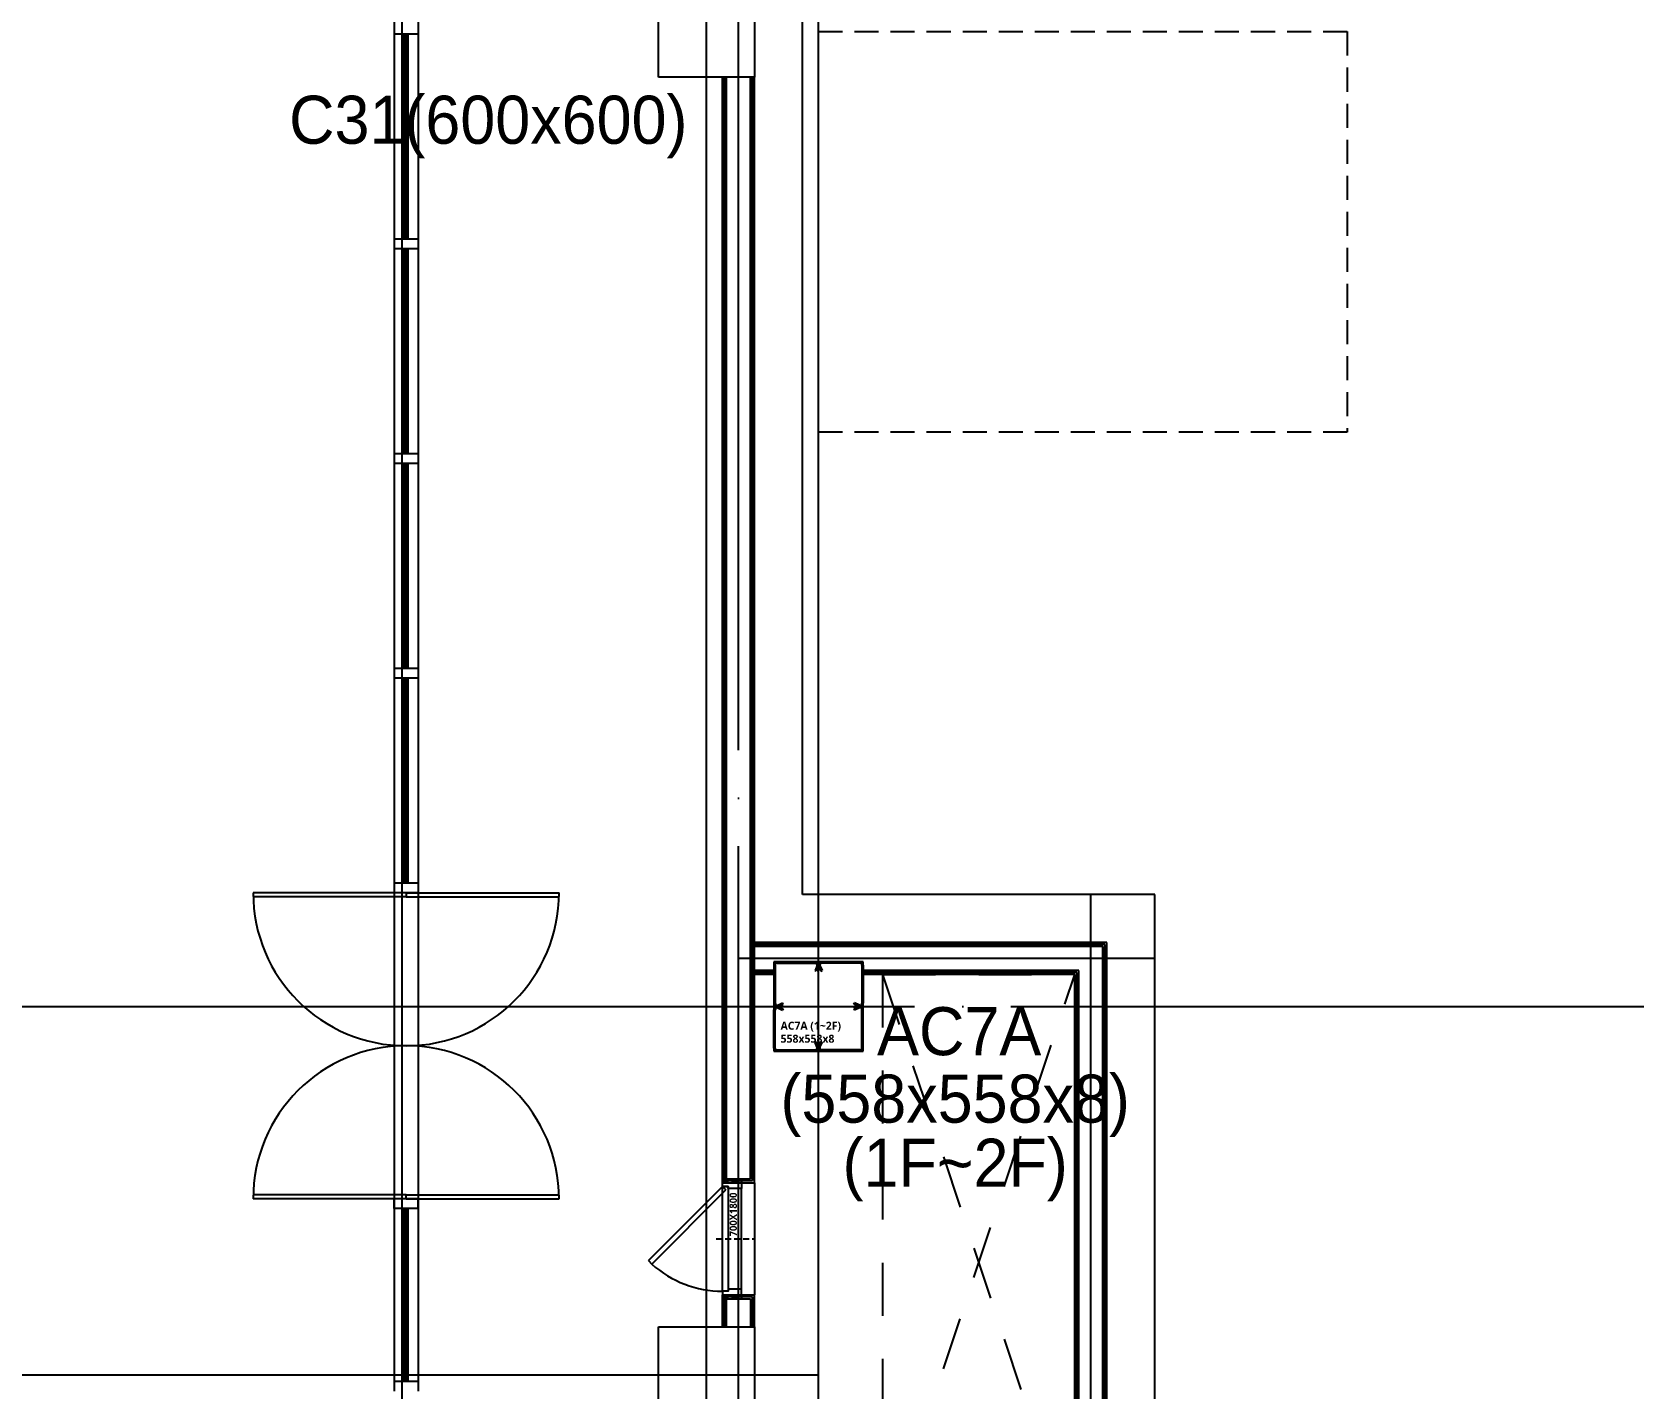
# Model space of a CAD drawing. Header units: millimetres. Extents: x -47382 to 204618, y -51045 to 127155.
# Drawn here: x 31089 to 41091, y 26984 to 35453 of the extents above; entities that cross this region are included whole.
import ezdxf
from ezdxf.enums import TextEntityAlignment as Align

# ---------------------------------------------------------------- set-up
doc = ezdxf.new("R2010")
doc.units = ezdxf.units.MM
doc.header["$LTSCALE"] = 300
doc.header["$MEASUREMENT"] = 0
for name, pattern in [('CEN', [62, 60, -1, 0, -1]), ('DASHED', [0.75, 0.5, -0.25]), ('HID', [2, 1.1, -0.9]), ('HIDDEN2', [0.1875, 0.125, -0.0625])]:
    doc.linetypes.add(name, pattern=pattern)
doc.layers.get('0').update_dxf_attribs({"linetype": 'CONTINUOUS'})
doc.layers.get('Defpoints').update_dxf_attribs({"color": 153, "linetype": 'CONTINUOUS'})
doc.layers.add('A-ANNO-NPLT', color=129, linetype='CONTINUOUS', plot=False)
doc.layers.add('Defpoint', color=161, linetype='CONTINUOUS', plot=False)
for name, color, linetype in [('A-CEN', 1, 'CEN'), ('A-DOOR', 4, 'CONTINUOUS'), ('A-DOOR-JAMB', 4, 'CONTINUOUS'), ('A-DOOR-SILL', 8, 'CONTINUOUS'), ('A-DOOR-SWING', 8, 'CONTINUOUS'), ('A-FLOR-FLIN-TYP2', 8, 'CONTINUOUS'), ('A-PS-HID', 5, 'HID'), ('A-ST-AXIS-CEN', 252, 'CEN'), ('A-ST-COL', 2, 'CONTINUOUS'), ('A-WALL-DRY1', 7, 'CONTINUOUS'), ('A-WIN', 4, 'CONTINUOUS'), ('Bound', 9, 'CONTINUOUS'), ('지게차충전대', 7, 'DASHED'), ('충돌방지대 IN', 4, 'CONTINUOUS')]:
    doc.layers.add(name, color=color, linetype=linetype)
doc.styles.add('SH_대대리576', font='NanumGothicBold.ttf')
doc.styles.add('SHP-나눔bo', font='')
doc.styles.add('돋움', font='')
doc.styles.get('SHP-나눔bo').set_extended_font_data('NanumGothic', bold=True)
doc.styles.get('돋움').set_extended_font_data('Dotum')

# ---------------------------------------------------------------- blocks, each defined once
blk = doc.blocks.new('A$C1171637A')
at = {"layer": 'A-DOOR'}
for p, q in [((880, 2030, -103000), (880, 1970, -103000)), ((1030, 2030, -103000), (880, 2030, -103000)), ((1030, 2030, -103000), (1030, 1970, -103000)), ((955, 1970, -103000), (0, 1970, -103000)), ((955, 1945, -103000), (0, 1945, -103000)), ((1030, 1970, -103000), (880, 1970, -103000)), ((955, 1970, -103000), (1910, 1970, -103000)), ((955, 1970, -103000), (955, 1945, -103000)), ((955, 1945, -103000), (1910, 1945, -103000)), ((955, 85, -103000), (0, 85, -103000)), ((955, 60, -103000), (0, 60, -103000)), ((880, 0, -103000), (880, 60, -103000)), ((1030, 60, -103000), (880, 60, -103000)), ((1030, 0, -103000), (880, 0, -103000)), ((955, 85, -103000), (1910, 85, -103000)), ((955, 60, -103000), (955, 85, -103000)), ((955, 60, -103000), (1910, 60, -103000)), ((1030, 0, -103000), (1030, 60, -103000))]:
    blk.add_line(p, q, dxfattribs=at)
at = {"layer": 'A-DOOR', "color": 8}
for centre, start, end in [((955, 1970, -103000), 180, 270), ((955, 1970, -103000), 270, 0), ((955, 60, -103000), 90, 180), ((955, 60, -103000), 0, 90)]:
    blk.add_arc(centre, 955, start, end, dxfattribs=at)
blk = doc.blocks.new('A$Ce0defec1')
at = {"layer": 'A-ANNO-NPLT', "linetype": 'HIDDEN2'}
for p, q in [((-120, 720), (-120, 700)), ((-120, 720), (0, 720)), ((-120, 710), (0, 710)), ((-110, 720), (-110, 700)), ((-20, 720), (-20, 700)), ((0, 720), (0, 700)), ((-120, 700), (0, 700)), ((-160, 350), (78, 350)), ((-120, 0), (-120, -20)), ((-120, 0), (0, 0)), ((-110, 0), (-110, -20)), ((-20, 0), (-20, -20)), ((0, 0), (0, -20)), ((-120, -10), (0, -10)), ((-120, -20), (0, -20))]:
    blk.add_line(p, q, dxfattribs=at)
at = {"layer": 'A-ANNO-NPLT', "linetype": 'ByBlock'}
blk.add_lwpolyline([(-120, 677), (-85, 677), (-85, 23), (-120, 23)], close=True, dxfattribs=at)
at = {"layer": 'A-DOOR', "linetype": 'ByBlock'}
for p, q in [((-582, 215), (-120, 677)), ((-561, 192), (-98, 655)), ((-120, 677), (-120, 700)), ((-120, 700), (0, 700)), ((-120, 677), (-98, 655)), ((-85, 677), (-120, 677)), ((-85, 665), (-85, 677)), ((0, 665), (-85, 665)), ((0, 700), (0, 665))]:
    blk.add_line(p, q, dxfattribs=at)
blk.add_lwpolyline([(-582, 215), (-561, 192)], dxfattribs=at)
at = {"layer": 'A-DOOR-JAMB'}
for p, q in [((-85, 23), (-120, 23)), ((-120, 23), (-120, 0)), ((-110, 0), (0, 0)), ((-85, 35), (-85, 23)), ((0, 35), (-85, 35)), ((0, 0), (0, 35))]:
    blk.add_line(p, q, dxfattribs=at)
at = {"layer": 'A-DOOR-SILL'}
blk.add_line((0, 18), (0, 665), dxfattribs=at)
at = {"layer": 'A-DOOR-SWING'}
blk.add_arc((-117, 691), 668, 228.3916, 269.7655, dxfattribs=at)
at = {"layer": 'A-ANNO-NPLT', "linetype": 'ByBlock', "style": 'SHP-나눔bo'}
blk.add_text('700X1800', height=45, rotation=90, dxfattribs=at).set_placement((-30, 502), align=Align.CENTER)
blk = doc.blocks.new('AC7A(1~2f)')
at = {"layer": 'A-ST-COL'}
for p, q in [((20, 558), (20, 319)), ((28, 558), (28, 319)), ((40, 578), (279, 578)), ((40, 570), (279, 570)), ((290, 554), (277, 523)), ((285, 520), (277, 523)), ((298, 551), (285, 520)), ((300, 551), (313, 520)), ((308, 554), (321, 523)), ((313, 520), (321, 523)), ((558, 578), (319, 578)), ((558, 570), (319, 570)), ((570, 558), (570, 319)), ((578, 558), (578, 319)), ((44, 308), (75, 321)), ((47, 300), (78, 313)), ((78, 313), (75, 321)), ((520, 313), (523, 321)), ((551, 300), (520, 313)), ((554, 308), (523, 321)), ((20, 40), (20, 279)), ((28, 40), (28, 279)), ((44, 290), (75, 277)), ((47, 298), (78, 285)), ((78, 285), (75, 277)), ((551, 298), (520, 285)), ((520, 285), (523, 277)), ((554, 290), (523, 277)), ((570, 40), (570, 279)), ((578, 40), (578, 279)), ((40, 28), (279, 28)), ((40, 20), (279, 20)), ((285, 78), (277, 75)), ((290, 44), (277, 75)), ((298, 47), (285, 78)), ((300, 47), (313, 78)), ((308, 44), (321, 75)), ((313, 78), (321, 75)), ((558, 28), (319, 28)), ((558, 20), (319, 20))]:
    blk.add_line(p, q, dxfattribs=at)
for centre, radius, start, end in [((40, 558), 20, 90, 180), ((40, 558), 12, 90, 180), ((279, 558), 20, 340, 90), ((279, 558), 12, 340, 90), ((319, 558), 20, 90, 200), ((319, 558), 12, 90, 200), ((558, 558), 20, 0, 90), ((558, 558), 12, 0, 90), ((40, 319), 20, 180, 290), ((40, 319), 12, 180, 290), ((558, 319), 20, 250, 0), ((558, 319), 12, 250, 0), ((40, 279), 20, 70, 180), ((40, 279), 12, 70, 180), ((558, 279), 20, 0, 110), ((558, 279), 12, 0, 110), ((40, 40), 20, 180, 270), ((40, 40), 12, 180, 270), ((279, 40), 20, 270, 20), ((279, 40), 12, 270, 20), ((319, 40), 20, 160, 270), ((319, 40), 12, 160, 270), ((558, 40), 20, 270, 0), ((558, 40), 12, 270, 0)]:
    blk.add_arc(centre, radius, start, end, dxfattribs=at)
at = {"layer": 'Bound', "color": 9, "linetype": 'Continuous'}
for p, q in [((578, 578), (20, 578)), ((20, 578), (20, 20)), ((578, 20), (578, 578)), ((20, 20), (578, 20))]:
    blk.add_line(p, q, dxfattribs=at)
at = {"layer": 'Defpoint'}
for p, q in [((299, 0), (299, 598)), ((0, 299), (598, 299))]:
    blk.add_line(p, q, dxfattribs=at)
at = {"layer": 'Defpoint', "linetype": 'Continuous', "style": 'SH_대대리576'}
for s, p in [('AC7A (1~2F)', (62, 179)), ('558x558x8', (62, 98))]:
    blk.add_text(s, height=50, dxfattribs=at).set_placement(p, align=Align.MIDDLE_LEFT)
blk = doc.blocks.new('ACT 지상1층구조평면도')
at = {"layer": 'A-ST-COL'}
for points in [[(82382, 86216), (82382, 86816), (82982, 86816), (82982, 86216), (82382, 86216)], [(82382, 78416), (82982, 78416), (82982, 77816), (82382, 77816), (82382, 78416)]]:
    blk.add_lwpolyline(points, dxfattribs=at)
blk.add_blockref('AC7A(1~2f)', (83083, 80117))

msp = doc.modelspace()

# ---------------------------------------------------------------- linework, layer by layer
at = {"layer": 'A-CEN'}
for p, q in [((35500, 12371), (35500, 52171)), ((33400, 22191), (33400, 44671)), ((37700, 17971), (37700, 30071)), ((38100, 29671), (35500, 29671))]:
    msp.add_line(p, q, dxfattribs=at)
at = {"layer": 'A-FLOR-FLIN-TYP2'}
msp.add_lwpolyline([(35600, 28271), (35600, 27571)], dxfattribs=at)
at = {"layer": 'A-PS-HID'}
for p, q in [((36400, 29571), (37600, 29571)), ((36400, 29571), (36400, 18771)), ((36400, 29571), (36400, 25971)), ((36400, 25971), (37600, 29571)), ((36400, 29571), (37600, 25971))]:
    msp.add_line(p, q, dxfattribs=at)
at = {"layer": 'A-ST-AXIS-CEN'}
for p, q in [((35300, 0), (35300, 99371)), ((36000, 0), (36000, 99371)), ((0, 29371), (142000, 29371)), ((36000, 27071), (0, 27071))]:
    msp.add_line(p, q, dxfattribs=at)
at = {"layer": 'A-WALL-DRY1'}
for p, q in [((35400, 28271), (35400, 35171)), ((35412, 28284), (35412, 35171)), ((35425, 28296), (35425, 35171)), ((35575, 28296), (35575, 35171)), ((35587, 28284), (35587, 35171)), ((35600, 28271), (35600, 35171)), ((37800, 29771), (35600, 29771)), ((37787, 29759), (35600, 29759)), ((37775, 29746), (35600, 29746)), ((37775, 17971), (37775, 29746)), ((37787, 17971), (37787, 29759)), ((37800, 17971), (37800, 29771)), ((35721, 29596), (35600, 29596)), ((35721, 29584), (35600, 29584)), ((35721, 29571), (35600, 29571)), ((37625, 29596), (36279, 29596)), ((37612, 29584), (36279, 29584)), ((37600, 29571), (36279, 29571)), ((37600, 17971), (37600, 29571)), ((37612, 17971), (37612, 29584)), ((37625, 17971), (37625, 29596)), ((35600, 28271), (35600, 28971)), ((35400, 28271), (35600, 28271)), ((35412, 28284), (35587, 28284)), ((35425, 28296), (35575, 28296)), ((35400, 27571), (35600, 27571)), ((35400, 27371), (35400, 27571)), ((35587, 27559), (35412, 27559)), ((35412, 27371), (35412, 27559)), ((35425, 27371), (35425, 27546)), ((35425, 27546), (35575, 27546)), ((35575, 27546), (35575, 27371)), ((35587, 27371), (35587, 27559)), ((35600, 27371), (35600, 27571))]:
    msp.add_line(p, q, dxfattribs=at)
at = {"layer": 'A-WIN'}
for p, q in [((33350, 40801), (33350, 26971)), ((33500, 40801), (33500, 26971)), ((33500, 35441), (33350, 35441)), ((33413, 34161), (33413, 35441)), ((33425, 34161), (33425, 35441)), ((33437, 34161), (33437, 35441)), ((33500, 34161), (33350, 34161)), ((33500, 34101), (33350, 34101)), ((33413, 32821), (33413, 34101)), ((33425, 32821), (33425, 34101)), ((33437, 32821), (33437, 34101)), ((33500, 32821), (33350, 32821)), ((33500, 32761), (33350, 32761)), ((33413, 31481), (33413, 32761)), ((33425, 31481), (33425, 32761)), ((33437, 31481), (33437, 32761)), ((33500, 31481), (33350, 31481)), ((33500, 31421), (33350, 31421)), ((33413, 30141), (33413, 31421)), ((33425, 30141), (33425, 31421)), ((33437, 30141), (33437, 31421)), ((33413, 27031), (33413, 28111)), ((33425, 27031), (33425, 28111)), ((33437, 27031), (33437, 28111)), ((33500, 27031), (33350, 27031))]:
    msp.add_line(p, q, dxfattribs=at)
at = {"layer": '지게차충전대', "linetype": 'DASHED'}
msp.add_lwpolyline([(36000, 35456), (39300, 35456), (39300, 32956), (36000, 32956)], close=True, dxfattribs=at)
at = {"layer": '충돌방지대 IN'}
for p, q in [((35900, 30071), (35900, 40092)), ((38100, 30071), (35900, 30071)), ((38100, 17971), (38100, 30071))]:
    msp.add_line(p, q, dxfattribs=at)

# ---------------------------------------------------------------- block references
for name, p in [('ACT 지상1층구조평면도', (-47382, -51045)), ('A$C1171637A', (32470, 28111))]:
    msp.add_blockref(name, p)
at = {"layer": 'A-DOOR', "rotation": 359.9999999998686}
msp.add_blockref('A$Ce0defec1', (35520, 27571), dxfattribs=at)

# ---------------------------------------------------------------- texts
at = {"layer": 'Defpoints', "linetype": 'Continuous', "style": '돋움'}
for s, p in [('C31(600x600)', (33938, 34666)), ('AC7A', (36878, 28977)), ('(558x558x8)', (36853, 28556)), ('(1F~2F)', (36853, 28156))]:
    msp.add_text(s, height=300, dxfattribs=at).set_placement(p, align=Align.BOTTOM_CENTER)

doc.saveas('drawing.dxf')
